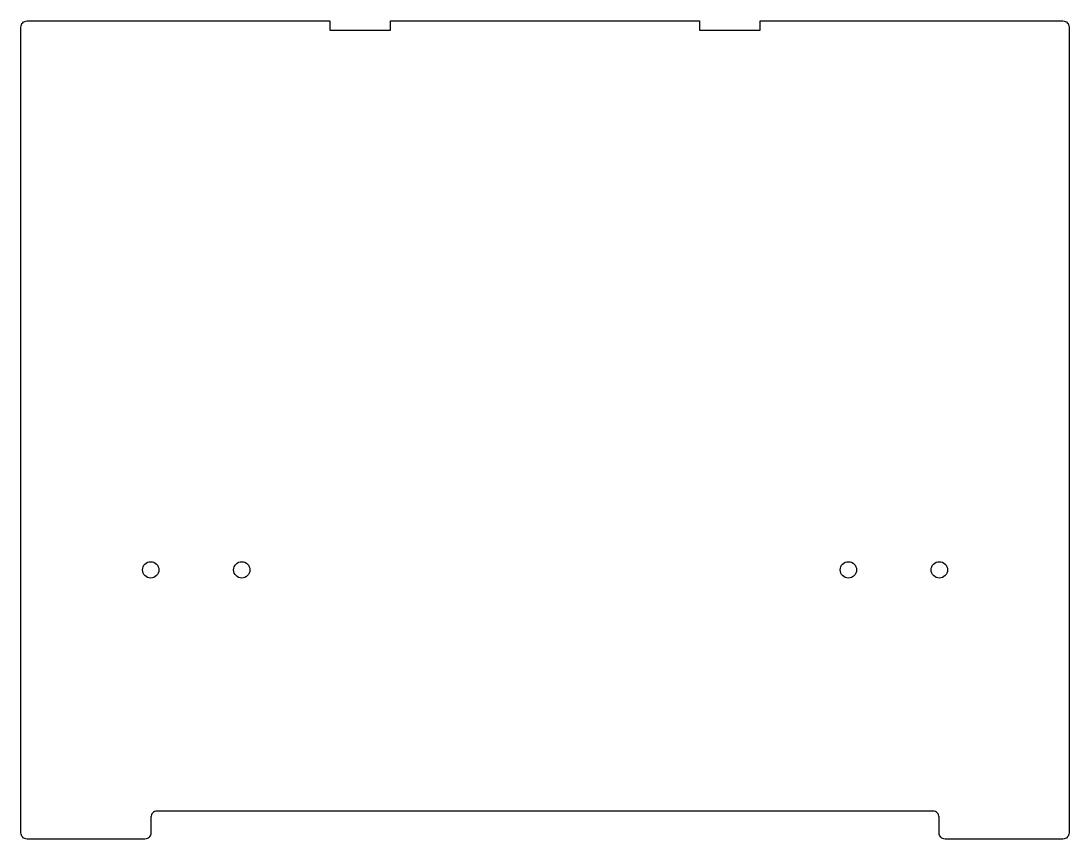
# Model space of a CAD drawing. Header units: millimetres. Extents: x -153 to 193, y 0 to 270.
import ezdxf

# ---------------------------------------------------------------- set-up
doc = ezdxf.new("R2010")
doc.units = ezdxf.units.MM
doc.layers.get('0').update_dxf_attribs({"linetype": 'CONTINUOUS'})

msp = doc.modelspace()

# ---------------------------------------------------------------- linework, layer by layer
for points in [[(193, 1.98, -0.414214), (191, -0.02), (152.1, -0.02, -0.414214), (150.1, 1.98), (150.1, 7.18, 0.414214), (148.1, 9.18), (-108.1, 9.18, 0.414214), (-110.1, 7.18), (-110.1, 1.98, -0.414214), (-112.1, -0.02), (-151, -0.02, -0.414214), (-153, 1.98), (-153, 267.98, -0.414214), (-151, 269.98), (-51, 269.98), (-51, 266.98), (-31, 266.98), (-31, 269.98), (71, 269.98), (71, 266.98), (91, 266.98), (91, 269.98), (191, 269.98, -0.414214), (193, 267.98)], [(-51, 266.98), (-31, 266.98), (-31, 269.98), (71, 269.98), (71, 266.98), (91, 266.98), (91, 269.98), (191, 269.98, -0.414214), (193, 267.98), (193, 1.98, -0.414214), (191, -0.02), (152.1, -0.02, -0.414214), (150.1, 1.98), (150.1, 7.18, 0.414214), (148.1, 9.18), (-108.1, 9.18, 0.414214), (-110.1, 7.18), (-110.1, 1.98, -0.414214), (-112.1, -0.02), (-151, -0.02, -0.414214), (-153, 1.98), (-153, 267.98, -0.414214), (-151, 269.98), (-51, 269.98)]]:
    msp.add_lwpolyline(points, format="xyb", close=True)
for centre in [(-110.17, 88.82), (-110.17, 88.82), (-80.1, 88.82), (-80.1, 88.82), (120.17, 88.82), (120.17, 88.82), (150.18, 88.82), (150.18, 88.82)]:
    msp.add_circle(centre, 2.7)

doc.saveas('drawing.dxf')
